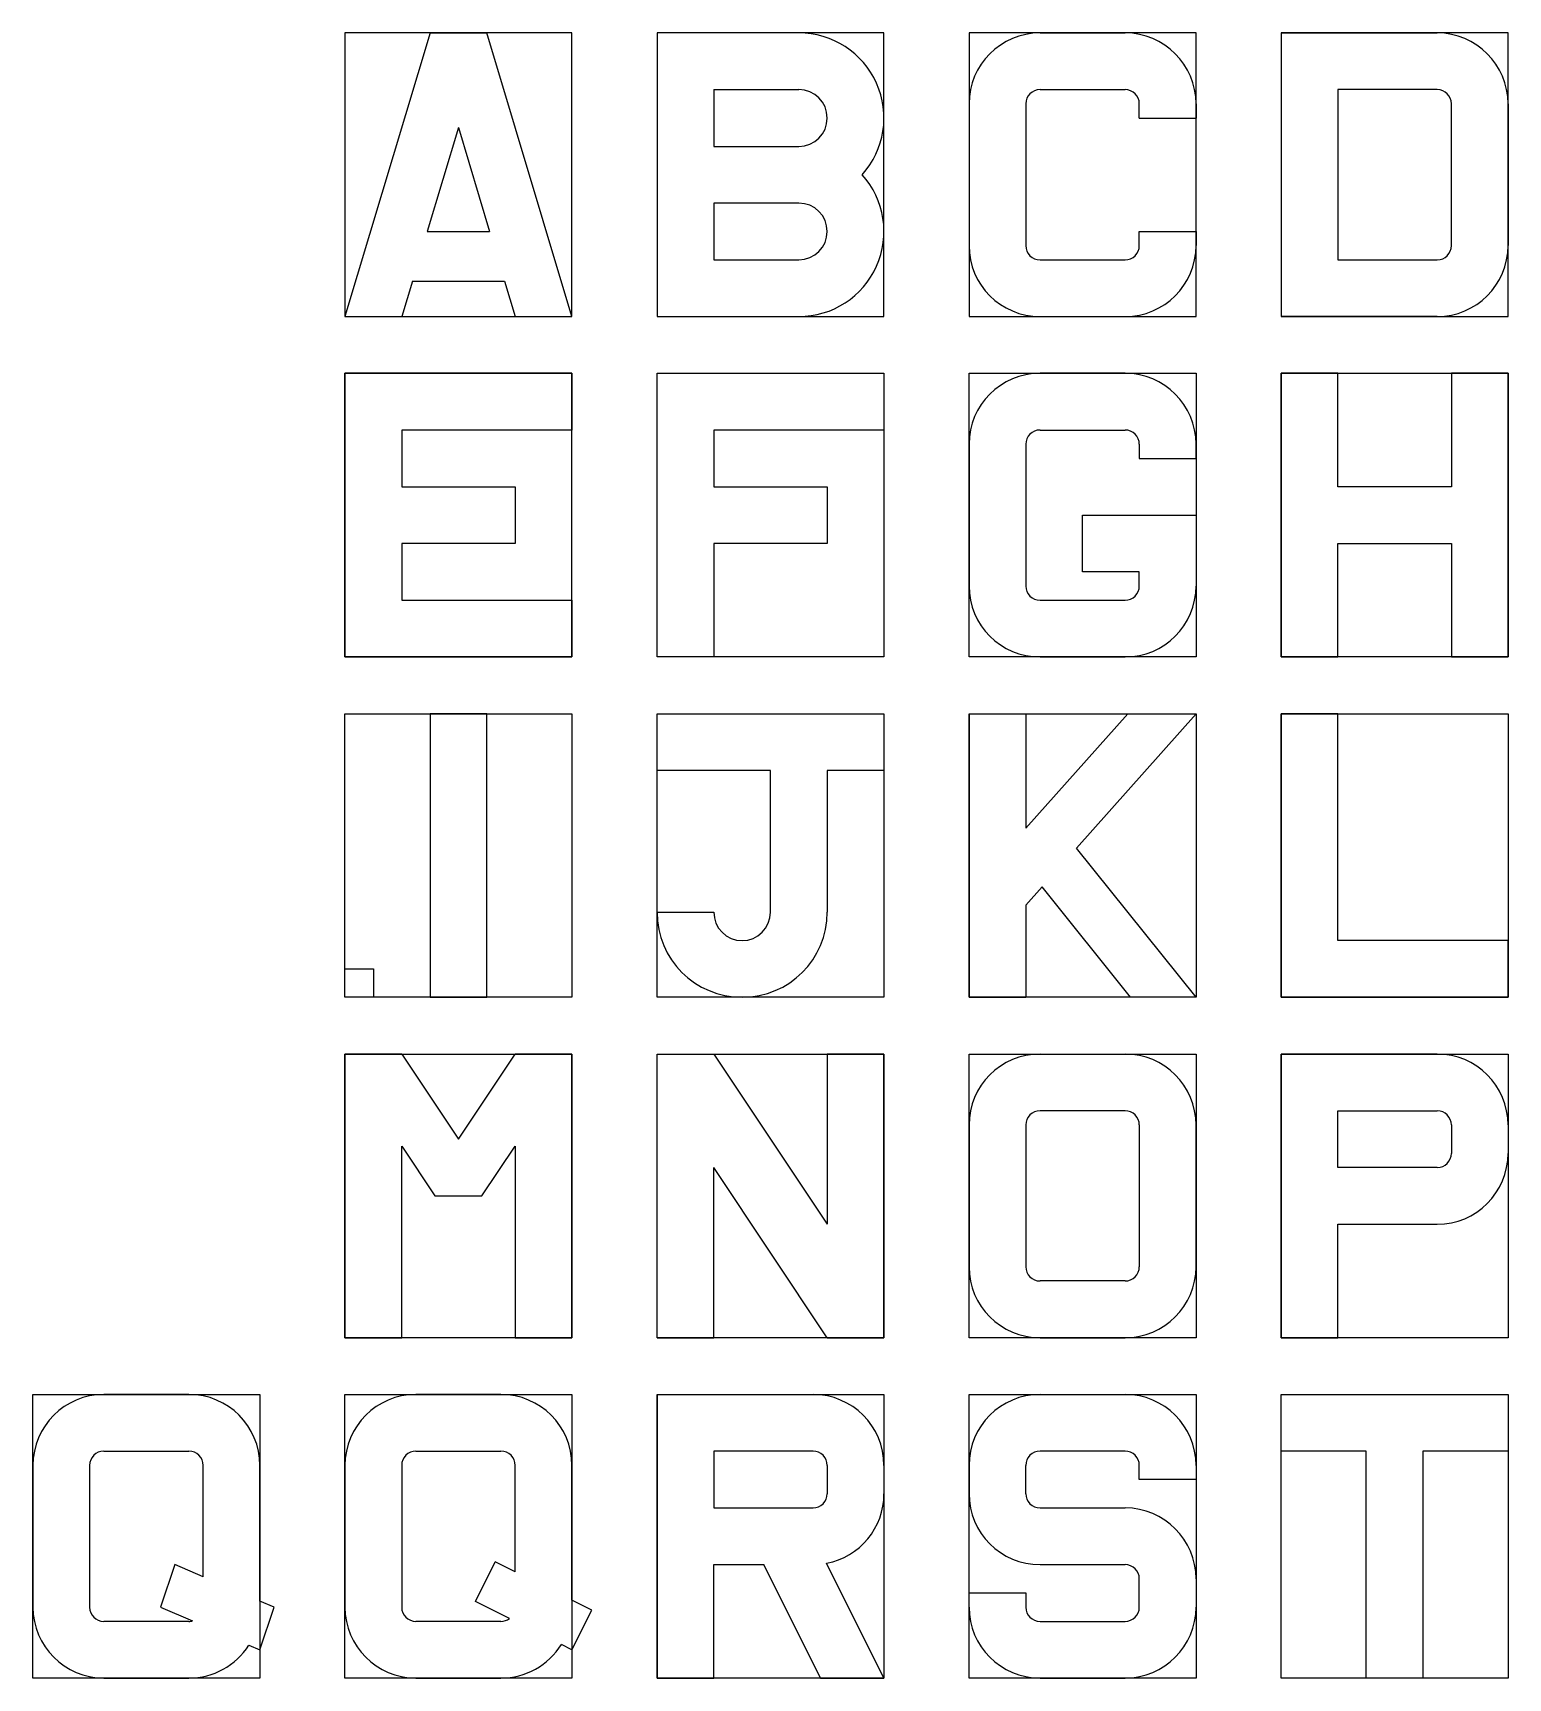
# Model space of a CAD drawing. Units: millimetres on the paper. Extents: x -140 to 120, y -170 to 120.
import ezdxf

# ---------------------------------------------------------------- set-up
doc = ezdxf.new("R2010")
doc.units = ezdxf.units.MM
doc.layers.add('0-1', color=7, linetype='Continuous')
doc.layers.add('0-3', color=1, linetype='Continuous')

msp = doc.modelspace()

# ---------------------------------------------------------------- linework, layer by layer
at = {"layer": '0-1'}
for p, q in [((-85, 120), (-85, 70)), ((-45, 120), (-85, 120)), ((-45, 70), (-45, 120)), ((-30, 120), (-30, 70)), ((10, 120), (-30, 120)), ((10, 70), (10, 120)), ((25, 120), (25, 70)), ((65, 120), (25, 120)), ((65, 70), (65, 120)), ((80, 120), (80, 70)), ((120, 120), (80, 120)), ((120, 70), (120, 120)), ((-85, 70), (-45, 70)), ((-30, 70), (10, 70)), ((25, 70), (65, 70)), ((80, 70), (120, 70)), ((-85, 60), (-85, 10)), ((-45, 60), (-85, 60)), ((-45, 10), (-45, 60)), ((-30, 10), (-30, 60)), ((-30, 60), (10, 60)), ((10, 60), (10, 10)), ((25, 10), (25, 60)), ((25, 60), (65, 60)), ((65, 60), (65, 10)), ((80, 10), (80, 60)), ((80, 60), (120, 60)), ((120, 60), (120, 10)), ((-85, 10), (-45, 10)), ((10, 10), (-30, 10)), ((65, 10), (25, 10)), ((120, 10), (80, 10)), ((-85, -50), (-85, 0)), ((-85, 0), (-45, 0)), ((-45, 0), (-45, -50)), ((-30, -50), (-30, 0)), ((-30, 0), (10, 0)), ((10, 0), (10, -50)), ((25, -50), (25, 0)), ((25, 0), (65, 0)), ((65, 0), (65, -50)), ((80, -50), (80, 0)), ((80, 0), (120, 0)), ((120, 0), (120, -50)), ((-45, -50), (-85, -50)), ((10, -50), (-30, -50)), ((65, -50), (25, -50)), ((120, -50), (80, -50)), ((-85, -110), (-85, -60)), ((-85, -60), (-45, -60)), ((-45, -60), (-45, -110)), ((-30, -110), (-30, -60)), ((-30, -60), (10, -60)), ((10, -60), (10, -110)), ((25, -110), (25, -60)), ((25, -60), (65, -60)), ((65, -60), (65, -110)), ((80, -110), (80, -60)), ((80, -60), (120, -60)), ((120, -60), (120, -110)), ((-45, -110), (-85, -110)), ((10, -110), (-30, -110)), ((65, -110), (25, -110)), ((120, -110), (80, -110)), ((-140, -170), (-140, -120)), ((-140, -120), (-100, -120)), ((-100, -120), (-100, -170)), ((-85, -170), (-85, -120)), ((-85, -120), (-45, -120)), ((-45, -120), (-45, -170)), ((-30, -170), (-30, -120)), ((-30, -120), (10, -120)), ((10, -120), (10, -170)), ((25, -170), (25, -120)), ((25, -120), (65, -120)), ((65, -120), (65, -170)), ((80, -170), (80, -120)), ((80, -120), (120, -120)), ((120, -120), (120, -170)), ((-100, -170), (-140, -170)), ((-45, -170), (-85, -170)), ((10, -170), (-30, -170)), ((65, -170), (25, -170)), ((120, -170), (80, -170))]:
    msp.add_line(p, q, dxfattribs=at)
at = {"layer": '0-3'}
for p, q in [((-70, 120), (-85, 70)), ((-70, 120), (-60, 120)), ((-45, 70), (-60, 120)), ((-30, 120), (-30, 70)), ((-5, 120), (-30, 120)), ((37.5, 120), (52.5, 120)), ((80, 120), (107.5, 120)), ((80, 120), (80, 70)), ((-20, 110), (-20, 100)), ((-20, 110), (-5, 110)), ((25, 107.5), (25, 82.5)), ((35, 107.5), (35, 82.5)), ((37.5, 110), (52.5, 110)), ((55, 105), (55, 107.5)), ((65, 107.5), (65, 105)), ((107.5, 110), (90, 110)), ((90, 110), (90, 80)), ((110, 82.5), (110, 107.5)), ((120, 107.5), (120, 82.5)), ((55, 105), (65, 105)), ((-65, 103.333), (-59.5, 85)), ((-20, 100), (-5, 100)), ((-20, 90), (-20, 80)), ((-5, 90), (-20, 90)), ((55, 85), (65, 85)), ((55, 82.5), (55, 85)), ((65, 85), (65, 82.5)), ((-20, 80), (-5, 80)), ((37.5, 80), (52.5, 80)), ((90, 80), (107.5, 80)), ((-73.125, 76.25), (-75, 70)), ((-73.125, 76.25), (-56.875, 76.25)), ((-85, 70), (-75, 70)), ((-30, 70), (-5, 70)), ((37.5, 70), (52.5, 70)), ((107.5, 70), (80, 70)), ((-85, 10), (-85, 60)), ((-85, 60), (-45, 60)), ((-45, 60), (-45, 50)), ((-30, 10), (-30, 60)), ((-30, 60), (10, 60)), ((10, 60), (10, 50)), ((52.5, 60), (37.5, 60)), ((90, 60), (80, 60)), ((80, 60), (80, 10)), ((90, 40), (90, 60)), ((110, 60), (110, 40)), ((120, 60), (110, 60)), ((120, 10), (120, 60)), ((-75, 50), (-75, 40)), ((-45, 50), (-75, 50)), ((-20, 50), (-20, 40)), ((10, 50), (-20, 50)), ((37.5, 50), (52.5, 50)), ((25, 47.5), (25, 22.5)), ((35, 47.5), (35, 22.5)), ((55, 47.5), (55, 45)), ((65, 45), (65, 47.5)), ((55, 45), (65, 45)), ((-75, 40), (-55, 40)), ((-55, 40), (-55, 30)), ((-20, 40), (0, 40)), ((0, 40), (0, 30)), ((110, 40), (90, 40)), ((45, 35), (65, 35)), ((45, 25), (45, 35)), ((65, 35), (65, 22.5)), ((-75, 30), (-75, 20)), ((-55, 30), (-75, 30)), ((-20, 30), (-20, 10)), ((0, 30), (-20, 30)), ((90, 30), (110, 30)), ((90, 10), (90, 30)), ((110, 30), (110, 10)), ((55, 25), (45, 25)), ((55, 22.5), (55, 25)), ((-75, 20), (-45, 20)), ((-45, 20), (-45, 10)), ((37.5, 20), (52.5, 20)), ((-45, 10), (-85, 10)), ((-20, 10), (-30, 10)), ((37.5, 10), (52.5, 10)), ((80, 10), (90, 10)), ((110, 10), (120, 10)), ((-60, 0), (-70, 0)), ((-70, 0), (-70, -50)), ((-60, -50), (-60, 0)), ((-30, 0), (10, 0)), ((-30, -10), (-30, 0)), ((10, 0), (10, -10)), ((25, 0), (35, 0)), ((25, 0), (25, -50)), ((52.958, 0), (35, -20.203)), ((35, 0), (35, -20.203)), ((65, 0), (43.947, -23.684)), ((52.958, 0), (65, 0)), ((90, 0), (80, 0)), ((80, 0), (80, -50)), ((90, -40), (90, 0)), ((-10, -10), (-30, -10)), ((-10, -35), (-10, -10)), ((0, -10), (0, -35)), ((10, -10), (0, -10)), ((65, -50), (43.947, -23.684)), ((37.881, -30.509), (35, -33.75)), ((53.474, -50), (37.881, -30.509)), ((35, -33.75), (35, -50)), ((-30, -35), (-20, -35)), ((120, -40), (90, -40)), ((120, -50), (120, -40)), ((-70, -50), (-60, -50)), ((25, -50), (35, -50)), ((65, -50), (53.474, -50)), ((80, -50), (120, -50)), ((-85, -60), (-85, -110)), ((-75, -60), (-85, -60)), ((-75, -60), (-65, -75)), ((-65, -75), (-55, -60)), ((-45, -60), (-55, -60)), ((-45, -110), (-45, -60)), ((-30, -60), (-20, -60)), ((-30, -110), (-30, -60)), ((-20, -60), (0, -90)), ((10, -60), (0, -60)), ((0, -60), (0, -90)), ((10, -110), (10, -60)), ((37.5, -60), (52.5, -60)), ((80, -60), (80, -110)), ((107.5, -60), (80, -60)), ((25, -72.5), (25, -97.5)), ((35, -72.5), (35, -97.5)), ((52.5, -70), (37.5, -70)), ((55, -72.5), (55, -97.5)), ((65, -97.5), (65, -72.5)), ((90, -80), (90, -70)), ((90, -70), (107.5, -70)), ((110, -72.5), (110, -77.5)), ((120, -72.5), (120, -77.5)), ((-75, -76.225), (-69.15, -85)), ((-75, -110), (-75, -76.225)), ((-60.85, -85), (-55, -76.225)), ((-55, -76.225), (-55, -110)), ((-20, -110), (-20, -80)), ((0, -110), (-20, -80)), ((107.5, -80), (90, -80)), ((-69.15, -85), (-60.85, -85)), ((90, -90), (107.5, -90)), ((90, -110), (90, -90)), ((52.5, -100), (37.5, -100)), ((-85, -110), (-75, -110)), ((-55, -110), (-45, -110)), ((-30, -110), (-20, -110)), ((0, -110), (10, -110)), ((37.5, -110), (52.5, -110)), ((80, -110), (90, -110)), ((-112.5, -120), (-127.5, -120)), ((-57.5, -120), (-72.5, -120)), ((-30, -120), (-30, -170)), ((-30, -120), (-2.5, -120)), ((37.5, -120), (52.5, -120)), ((80, -130), (80, -120)), ((80, -120), (120, -120)), ((120, -120), (120, -130)), ((-127.5, -130), (-112.5, -130)), ((-72.5, -130), (-57.5, -130)), ((-2.5, -130), (-20, -130)), ((-20, -130), (-20, -140)), ((52.5, -130), (37.5, -130)), ((95, -130), (80, -130)), ((95, -170), (95, -130)), ((105, -130), (105, -170)), ((120, -130), (105, -130)), ((-140, -132.5), (-140, -157.5)), ((-130, -132.5), (-130, -157.5)), ((-110, -152.143), (-110, -132.5)), ((-85, -132.5), (-85, -157.5)), ((-75, -132.5), (-75, -157.5)), ((-55, -151.25), (-55, -132.5)), ((-45, -156.25), (-45, -132.5)), ((0, -132.5), (0, -137.5)), ((10, -132.5), (10, -137.5)), ((25, -132.5), (25, -137.5)), ((35, -137.5), (35, -132.5)), ((55, -135), (55, -132.5)), ((65, -132.5), (65, -135)), ((65, -135), (55, -135)), ((-20, -140), (-2.5, -140)), ((37.5, -140), (52.5, -140)), ((-115, -150), (-117.5, -157.5)), ((-110, -152.143), (-115, -150)), ((-62, -156.5), (-58.5, -149.5)), ((-55, -151.25), (-58.5, -149.5)), ((-20, -170), (-20, -150)), ((-20, -150), (-11.18, -150)), ((-1.18, -170), (-11.18, -150)), ((10, -170), (-0.115, -149.77)), ((37.5, -150), (52.5, -150)), ((55, -157.5), (55, -152.5)), ((65, -152.5), (65, -157.5)), ((-56, -159.5), (-62, -156.5)), ((-41.5, -158), (-45, -156.25)), ((25, -155), (35, -155)), ((25, -157.5), (25, -155)), ((35, -155), (35, -157.5)), ((-117.5, -157.5), (-111.861, -159.917)), ((-100, -165), (-97.5, -157.5)), ((-45, -165), (-41.5, -158)), ((-112.5, -160), (-127.5, -160)), ((-57.5, -160), (-72.5, -160)), ((37.5, -160), (52.5, -160)), ((-101.93, -164.173), (-100, -165)), ((-45, -165), (-46.864, -164.068)), ((-127.5, -170), (-112.5, -170)), ((-72.5, -170), (-57.5, -170)), ((-30, -170), (-20, -170)), ((-1.18, -170), (10, -170)), ((37.5, -170), (52.5, -170)), ((105, -170), (95, -170))]:
    msp.add_line(p, q, dxfattribs=at)
for points in [[(-65, 103.333), (-70.5, 85), (-59.5, 85)], [(-56.875, 76.25), (-55, 70), (-45, 70)], [(-97.5, -157.5), (-100, -156.429), (-100, -132.5)]]:
    msp.add_lwpolyline(points, dxfattribs=at)
at = {"layer": '0-3', "color": 7}
msp.add_lwpolyline([(-85, -45), (-80, -45), (-80, -50), (-85, -50)], close=True, dxfattribs=at)
at = {"layer": '0-3'}
for centre, radius, start, end in [((-5, 105), 15, 318.18969, 90), ((37.5, 107.5), 12.5, 90, 180), ((52.5, 107.5), 12.5, 0, 90), ((107.5, 107.5), 12.5, 0, 90), ((-5, 105), 5, 270, 90), ((37.5, 107.5), 2.5, 90, 180), ((52.5, 107.5), 2.5, 0, 90), ((107.5, 107.5), 2.5, 0, 90), ((-5, 85), 15, 270, 41.81031), ((-5, 85), 5, 270, 90), ((37.5, 82.5), 12.5, 180, 270), ((37.5, 82.5), 2.5, 180, 270), ((52.5, 82.5), 2.5, 270, 0), ((52.5, 82.5), 12.5, 270, 0), ((107.5, 82.5), 12.5, 270, 0), ((107.5, 82.5), 2.5, 270, 0), ((37.5, 47.5), 12.5, 90, 180), ((52.5, 47.5), 12.5, 0, 90), ((37.5, 47.5), 2.5, 90, 180), ((52.5, 47.5), 2.5, 0, 90), ((37.5, 22.5), 12.5, 180, 270), ((37.5, 22.5), 2.5, 180, 270), ((52.5, 22.5), 12.5, 270, 0), ((52.5, 22.5), 2.5, 270, 0), ((-15, -35), 15, 180, 0), ((-15, -35), 5, 180, 0), ((37.5, -72.5), 12.5, 90, 180), ((52.5, -72.5), 12.5, 0, 90), ((107.5, -72.5), 12.5, 0, 90), ((37.5, -72.5), 2.5, 90, 180), ((52.5, -72.5), 2.5, 0, 90), ((107.5, -72.5), 2.5, 0, 90), ((107.5, -77.5), 12.5, 270, 0), ((107.5, -77.5), 2.5, 270, 0), ((37.5, -97.5), 12.5, 180, 270), ((37.5, -97.5), 2.5, 180, 270), ((52.5, -97.5), 12.5, 270, 0), ((52.5, -97.5), 2.5, 270, 0), ((-127.5, -132.5), 12.5, 90, 180), ((-112.5, -132.5), 12.5, 0, 90), ((-72.5, -132.5), 12.5, 90, 180), ((-57.5, -132.5), 12.5, 0, 90), ((-2.5, -132.5), 12.5, 0, 90), ((37.5, -132.5), 12.5, 90, 180), ((52.5, -132.5), 12.5, 0, 90), ((-127.5, -132.5), 2.5, 90, 180), ((-112.5, -132.5), 2.5, 0, 90), ((-72.5, -132.5), 2.5, 90, 180), ((-57.5, -132.5), 2.5, 0, 90), ((-2.5, -132.5), 2.5, 0, 90), ((37.5, -132.5), 2.5, 90, 180), ((52.5, -132.5), 2.5, 0, 90), ((-2.5, -137.5), 2.5, 270, 0), ((-2.5, -137.5), 12.5, 281.00024, 0), ((37.5, -137.5), 12.5, 180, 270), ((37.5, -137.5), 2.5, 180, 270), ((52.5, -152.5), 12.5, 0, 90), ((52.5, -152.5), 2.5, 0, 90), ((-127.5, -157.5), 12.5, 180, 270), ((-127.5, -157.5), 2.5, 180, 270), ((-72.5, -157.5), 12.5, 180, 270), ((-72.5, -157.5), 2.5, 180, 270), ((-57.5, -157.5), 2.5, 270, 306.8699), ((37.5, -157.5), 12.5, 180, 270), ((37.5, -157.5), 2.5, 180, 270), ((52.5, -157.5), 2.5, 270, 0), ((52.5, -157.5), 12.5, 270, 0), ((-112.5, -157.5), 2.5, 270, 284.81743), ((-112.5, -157.5), 12.5, 270, 327.73566), ((-57.5, -157.5), 12.5, 270, 328.3034)]:
    msp.add_arc(centre, radius, start, end, dxfattribs=at)

doc.saveas('drawing.dxf')
